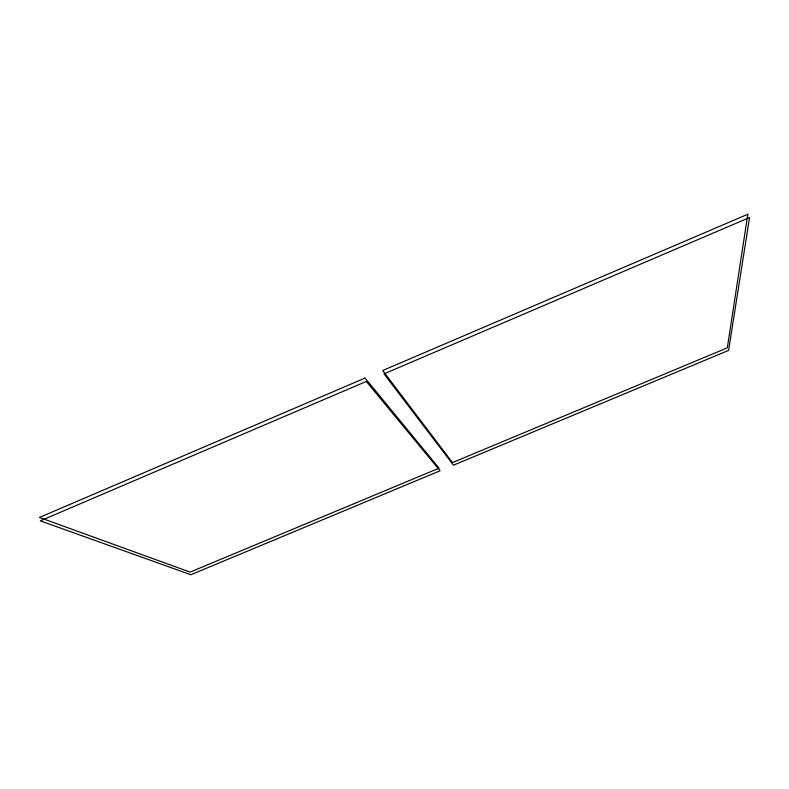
<?xml version="1.0" encoding="UTF-8"?>
<svg xmlns="http://www.w3.org/2000/svg" width="789" height="789" viewBox="0 0 789 789"><rect width="100%" height="100%" fill="white"/><g stroke="black" fill="none" stroke-linecap="round" stroke-linejoin="round"><path stroke-width="1.18" d="M747.814 214.253L727.32 347.841L452.472 462.581L382.714 370.524L747.814 214.253M749.55 217.527L728.602 350.405L453.488 465.185L383.987 373.878L749.55 217.527M365.051 378.079L39.45 517.446L190.1 572.104L439.059 468.173L365.051 378.079M366.303 381.442L40.308 520.858L190.879 574.747L440.065 470.786L366.303 381.442"/></g></svg>
